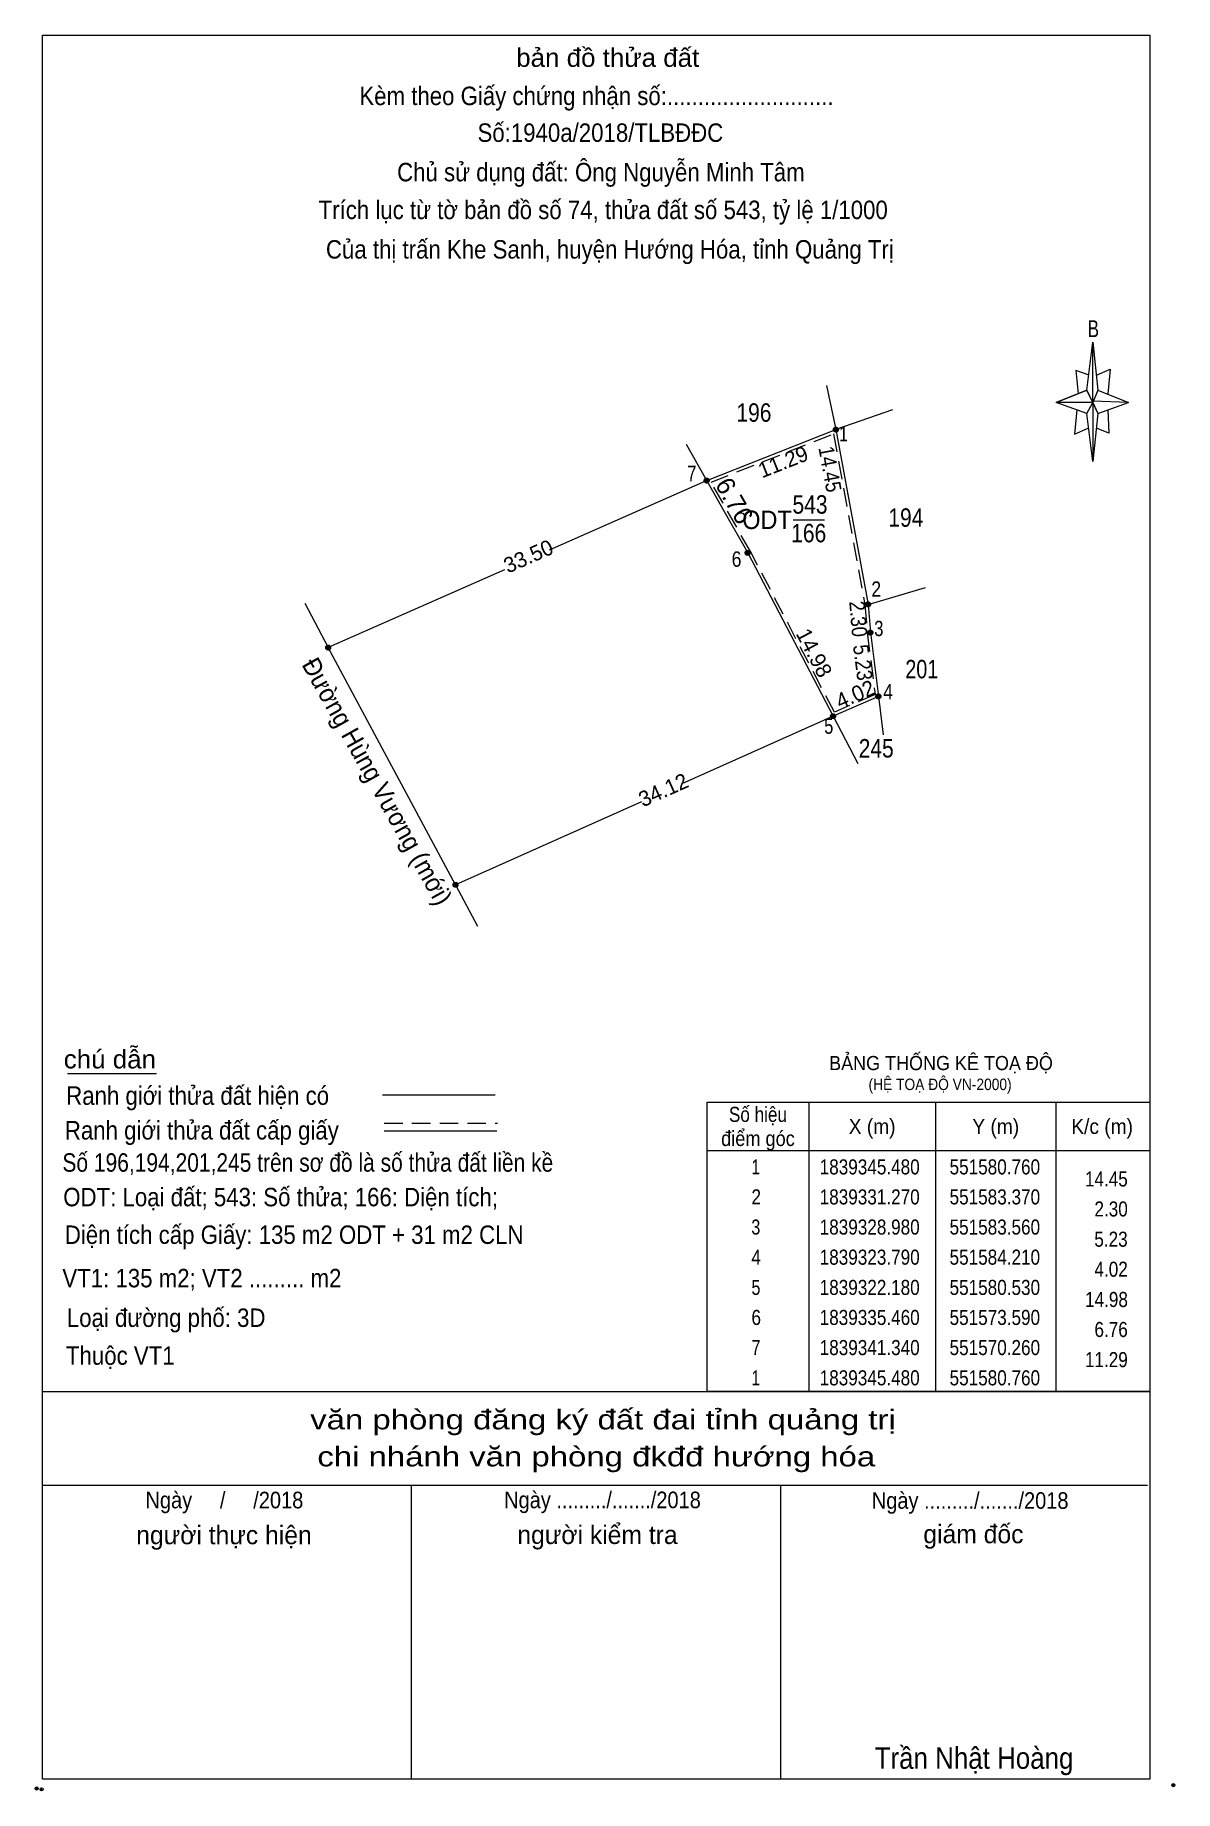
# Model space of a CAD drawing. Header units: metres. Extents: x 551516 to 551608, y 1839235 to 1839378.
import ezdxf
from ezdxf.enums import TextEntityAlignment as Align

# ---------------------------------------------------------------- set-up
doc = ezdxf.new("R2010")
doc.units = ezdxf.units.M
doc.header["$LTSCALE"] = 0.5
doc.header["$PDMODE"] = 32
doc.header["$PDSIZE"] = 0.25
doc.linetypes.add('MEDIUM_DASHED', pattern=[4.5, 3, -1.5])
for name, color, linetype, lineweight in [('1', 7, 'MEDIUM_DASHED', 13), ('10', 7, 'Continuous', 13), ('17', 7, 'Continuous', 13), ('5', 7, 'Continuous', 13), ('55', 7, 'Continuous', 13), ('6', 7, 'Continuous', 13), ('63', 7, 'MEDIUM_DASHED', 13)]:
    doc.layers.add(name, color=color, linetype=linetype, lineweight=lineweight)

msp = doc.modelspace()

# ---------------------------------------------------------------- hatches: boundary and pattern name
at = {"layer": '63'}
for points in [[(551580.96, 1839345.48, 1), (551580.56, 1839345.48, 1)], [(551570.46, 1839341.34, 1), (551570.06, 1839341.34, 1)], [(551573.79, 1839335.46, 1), (551573.39, 1839335.46, 1)], [(551583.57, 1839331.27, 1), (551583.17, 1839331.27, 1)], [(551583.76, 1839328.98, 1), (551583.36, 1839328.98, 1)], [(551539.7, 1839327.76, 1), (551539.3, 1839327.76, 1)], [(551584.41, 1839323.79, 1), (551584.01, 1839323.79, 1)], [(551580.73, 1839322.18, 1), (551580.33, 1839322.18, 1)], [(551550.05, 1839308.47, 1), (551549.65, 1839308.47, 1)]]:
    msp.add_hatch(color=256, dxfattribs=at).paths.add_polyline_path(points)

# ---------------------------------------------------------------- linework, layer by layer
at = {"layer": '1'}
msp.add_lwpolyline([(551580.57, 1839345.14), (551583.12, 1839331.24), (551583.31, 1839328.95), (551583.94, 1839323.94), (551580.64, 1839322.5), (551573.81, 1839335.58), (551570.62, 1839341.21)], close=True, dxfattribs=at)
at = {"layer": '10'}
for p, q in [((551580, 1839349.08), (551580.76, 1839345.48)), ((551570.26, 1839341.34), (551580.76, 1839345.48)), ((551577.28, 1839338.15), (551579.84, 1839338.15)), ((551537.59, 1839331.37), (551539.5, 1839327.76)), ((551549.85, 1839308.47), (551539.5, 1839327.76)), ((551584.21, 1839323.79), (551580.53, 1839322.18)), ((551551.67, 1839305.08), (551549.89, 1839308.4))]:
    msp.add_line(p, q, dxfattribs=at)
msp.add_lwpolyline([(551585.36, 1839347.1), (551580.76, 1839345.48), (551583.37, 1839331.27)], dxfattribs=at)
at = {"layer": '17'}
msp.add_line((551518.32, 1839293.13), (551525.56, 1839293.13), dxfattribs=at)
at = {"layer": '5'}
for p, q in [((551601.15, 1839348.7), (551601.65, 1839352.6)), ((551602.05, 1839348.7), (551604.55, 1839347.7)), ((551601.15, 1839346.8), (551598.65, 1839347.7)), ((551602.05, 1839346.8), (551601.65, 1839342.9)), ((551602.85, 1839347.1), (551602.95, 1839345.2)), ((551602.95, 1839345.2), (551601.95, 1839345.6)), ((551516.28, 1839267.26), (551606.28, 1839267.26)), ((551516.28, 1839259.66), (551606.08, 1839259.66)), ((551516.28, 1839259.66), (551606.08, 1839259.66)), ((551516.28, 1839259.66), (551606.08, 1839259.66)), ((551546.28, 1839235.76), (551546.28, 1839259.66)), ((551576.28, 1839235.76), (551576.28, 1839259.66))]:
    msp.add_line(p, q, dxfattribs=at)
for points in [[(551516.28, 1839377.56), (551606.28, 1839377.56), (551606.28, 1839235.76), (551516.28, 1839235.76)], [(551601.65, 1839352.6), (551602.05, 1839348.7), (551601.65, 1839347.7)], [(551601.65, 1839347.7), (551598.65, 1839347.7), (551601.15, 1839348.7), (551602.05, 1839346.8), (551604.55, 1839347.7), (551601.65, 1839347.8)], [(551601.65, 1839347.7), (551601.65, 1839342.9), (551601.15, 1839346.8)]]:
    msp.add_lwpolyline(points, close=True, dxfattribs=at)
for points in [[(551601.35, 1839349.9), (551600.25, 1839350.3), (551600.45, 1839348.4)], [(551601.95, 1839349.9), (551603.05, 1839350.4), (551602.85, 1839348.4)], [(551601.65, 1839347.7), (551601.15, 1839348.7), (551598.65, 1839347.7)], [(551601.65, 1839347.7), (551602.05, 1839346.8), (551604.55, 1839347.7)], [(551600.35, 1839347.1), (551600.15, 1839345.1), (551601.25, 1839345.6)], [(551606.28, 1839235.76), (551516.28, 1839235.76), (551516.28, 1839259.66)]]:
    msp.add_lwpolyline(points, dxfattribs=at)
for p in [(551515.81, 1839234.99), (551516.21, 1839234.92)]:
    msp.add_point(p, dxfattribs=at)
at = {"layer": '55'}
for p, q in [((551570.17, 1839341.29), (551557.45, 1839335.68)), ((551553.84, 1839334.09), (551539.5, 1839327.76)), ((551580.53, 1839322.18), (551568.24, 1839316.69)), ((551564.97, 1839315.23), (551549.85, 1839308.47))]:
    msp.add_line(p, q, dxfattribs=at)
at = {"layer": '6'}
for p, q in [((551543.92, 1839291.39), (551553.06, 1839291.39)), ((551544.06, 1839288.46), (551553.2, 1839288.46))]:
    msp.add_line(p, q, dxfattribs=at)
at = {"layer": '6', "linetype": 'MEDIUM_DASHED'}
msp.add_line((551544.06, 1839289.08), (551553.26, 1839289.08), dxfattribs=at)
at = {"layer": '6'}
msp.add_point((551608.18, 1839235.26), dxfattribs=at)
at = {"layer": '63', "linetype": 'Continuous'}
for p, q in [((551583.37, 1839331.27), (551588.04, 1839332.64)), ((551578.55, 1839290.79), (551578.55, 1839267.26)), ((551588.84, 1839290.79), (551588.84, 1839267.26)), ((551598.64, 1839290.79), (551598.64, 1839267.26)), ((551570.3, 1839286.86), (551606.28, 1839286.86))]:
    msp.add_line(p, q, dxfattribs=at)
for points in [[(551568.59, 1839344.29), (551571.69, 1839338.82), (551573.59, 1839335.46), (551580.53, 1839322.18), (551582.54, 1839318.34)], [(551583.37, 1839331.27), (551583.56, 1839328.98), (551584.21, 1839323.79), (551584.6, 1839320.66)]]:
    msp.add_lwpolyline(points, dxfattribs=at)
msp.add_lwpolyline([(551570.3, 1839290.79), (551606.28, 1839290.79), (551606.28, 1839267.26), (551570.3, 1839267.26)], close=True, dxfattribs=at)
at = {"layer": '63'}
for centre in [(551580.76, 1839345.48), (551570.26, 1839341.34), (551573.59, 1839335.46), (551583.37, 1839331.27), (551583.56, 1839328.98), (551539.5, 1839327.76), (551584.21, 1839323.79), (551580.53, 1839322.18), (551549.85, 1839308.47)]:
    msp.add_circle(centre, 0.2, dxfattribs=at)

# ---------------------------------------------------------------- texts
at = {"layer": '1'}
for s, height, width, p in [('BẢNG THỐNG KÊ TOẠ ĐỘ ', 1.15, 0.95, (551580.21, 1839293.4)), ('(HỆ TOẠ ĐỘ VN-2000)', 0.93, 0.9, (551583.41, 1839291.78))]:
    msp.add_text(s, height=height, dxfattribs=dict(at, width=width)).set_placement(p)
at = {"layer": '10'}
for s, width, p in [('196', 0.85, (551574.1, 1839346.12)), ('543', 0.85, (551578.655, 1839338.65)), ('ODT', 0.95, (551575.16, 1839337.4)), ('166', 0.85, (551578.55, 1839336.32))]:
    msp.add_text(s, height=1.5, dxfattribs=dict(at, width=width)).set_placement(p, align=Align.CENTER)
at = {"layer": '10', "width": 0.95}
msp.add_text('Đường Hùng Vương (mới)', height=1.5, rotation=299.192, dxfattribs=at).set_placement((551542.8237, 1839316.5208), align=Align.CENTER)
at = {"layer": '5'}
for s, height, width, p in [('bản đồ thửa đất', 1.5, 1.05, (551562.22, 1839374.98)), ('Kèm theo Giấy chứng nhận số:...........................', 1.5, 0.9, (551561.3, 1839371.87)), ('Số:1940a/2018/TLBĐĐC', 1.5, 0.9, (551561.62, 1839368.88)), ('Chủ sử dụng đất: Ông Nguyễn Minh Tâm', 1.5, 0.9, (551561.66, 1839365.67)), ('Trích lục từ tờ bản đồ số 74, thửa đất số 543, tỷ lệ 1/1000 ', 1.5, 0.9, (551562.1, 1839362.6)), ('Của thị trấn Khe Sanh, huyện Hướng Hóa, tỉnh Quảng Trị', 1.5, 0.9, (551562.39, 1839359.39)), ('B', 1.378, 0.75, (551601.68, 1839353)), ('văn phòng đăng ký đất đai tỉnh quảng trị', 1.6, 1.25, (551561.83, 1839264.19)), ('chi nhánh văn phòng đkđđ hướng hóa', 1.6, 1.25, (551561.285, 1839261.18)), ('Ngày     /     /2018', 1.35, 0.9, (551531.065, 1839257.77)), ('Ngày ........./......./2018', 1.35, 0.9, (551561.79, 1839257.78)), ('Ngày ........./......./2018', 1.35, 0.9, (551591.67, 1839257.73)), ('Trần Nhật Hoàng', 1.75, 0.9, (551591.985, 1839236.59))]:
    msp.add_text(s, height=height, dxfattribs=dict(at, width=width)).set_placement(p, align=Align.CENTER)
for s, p in [('người thực hiện', (551531.03, 1839254.85)), ('người kiểm tra', (551561.385, 1839254.87)), ('giám đốc', (551591.935, 1839254.93))]:
    msp.add_text(s, height=1.5, dxfattribs=at).set_placement(p, align=Align.CENTER)
at = {"layer": '55'}
for s, rotation, p in [('33.50', 23.803, (551556.0228, 1839334.6137)), ('34.12', 24.078, (551566.99, 1839315.6135))]:
    msp.add_text(s, height=1.25, rotation=rotation, dxfattribs=at).set_placement(p, align=Align.CENTER)
at = {"layer": '6'}
for s, width, p in [('chú dẫn', 1.05, (551518.01, 1839293.54)), ('Ranh giới thửa đất hiện có ', 0.9, (551518.21, 1839290.58)), ('Ranh giới thửa đất cấp giấy', 0.9, (551518.1, 1839287.76)), ('Số 196,194,201,245 trên sơ đồ là số thửa đất liền kề', 0.85, (551517.9, 1839285.14)), ('ODT: Loại đất; 543: Số thửa; 166: Diện tích;', 0.9, (551517.97, 1839282.33)), ('Diện tích cấp Giấy: 135 m2 ODT + 31 m2 CLN', 0.9, (551518.1, 1839279.27)), ('VT1: 135 m2; VT2 ......... m2', 0.9, (551517.9, 1839275.74)), ('Loại đường phố: 3D', 0.9, (551518.26, 1839272.52)), ('Thuộc VT1', 0.9, (551518.19, 1839269.44))]:
    msp.add_text(s, height=1.5, dxfattribs=dict(at, width=width)).set_placement(p)
at = {"layer": '63'}
for s, height, width, p in [(' 1', 1.25, 0.75, (551581.73, 1839344.52)), (' 7', 1.25, 0.8, (551569.42, 1839341.29)), (' 6', 1.25, 0.85, (551573.08, 1839334.33)), (' 2', 1.25, 0.85, (551584.43, 1839331.89)), (' 3', 1.25, 0.8, (551584.62, 1839328.69)), (' 4', 1.25, 0.85, (551585.39, 1839323.54)), (' 5', 1.25, 0.8, (551580.55, 1839320.75)), ('14.45', 1.225, 0.85, (551604.48, 1839283.94)), ('2.30', 1.225, 0.85, (551604.48, 1839281.5)), ('5.23', 1.225, 0.85, (551604.47, 1839279.04)), ('4.02', 1.225, 0.85, (551604.48, 1839276.6)), ('14.98', 1.225, 0.85, (551604.49, 1839274.14)), ('6.76', 1.225, 0.85, (551604.48, 1839271.7)), ('11.29', 1.225, 0.85, (551604.48, 1839269.25))]:
    msp.add_text(s, height=height, dxfattribs=dict(at, width=width)).set_placement(p, align=Align.RIGHT)
for s, height, rotation, p in [('11.29', 1.25, 21.519, (551576.6958, 1839342.2814)), ('6.76', 1.5, 299.524, (551571.8594, 1839339.3346)), ('14.98', 1.25, 297.591, (551578.4401, 1839327.0445)), ('4.02', 1.25, 23.629, (551582.5845, 1839323.3913))]:
    msp.add_text(s, height=height, rotation=rotation, dxfattribs=at).set_placement(p, align=Align.CENTER)
at = {"layer": '63', "width": 0.9}
for s, rotation, p in [('14.45', 280.408, (551579.6739, 1839342.1579)), ('2.30', 274.743, (551581.9606, 1839330.0367)), ('5.23', 277.139, (551582.33, 1839326.4727))]:
    msp.add_text(s, height=1.25, rotation=rotation, dxfattribs=at).set_placement(p, align=Align.CENTER)
at = {"layer": '63'}
for s, height, width, p in [('194', 1.5, 0.85, (551586.445, 1839337.58)), ('201', 1.5, 0.8, (551587.74, 1839325.26)), ('245', 1.5, 0.85, (551584.035, 1839318.82)), ('Số hiệu', 1.225, 0.85, (551574.425, 1839289.19)), ('điểm góc', 1.225, 0.9, (551574.425, 1839287.23)), ('X (m)', 1.225, 0.95, (551583.705, 1839288.21)), ('Y (m)', 1.225, 0.95, (551593.75, 1839288.21)), ('K/c (m)', 1.225, 0.95, (551602.395, 1839288.21)), (' 1', 1.225, 0.75, (551574.085, 1839284.92)), ('1839345.480', 1.225, 0.85, (551583.505, 1839284.92)), ('551580.760', 1.225, 0.85, (551593.675, 1839284.92)), (' 2', 1.225, 0.85, (551574.09, 1839282.48)), ('1839331.270', 1.225, 0.85, (551583.505, 1839282.48)), ('551583.370', 1.225, 0.85, (551593.675, 1839282.48)), (' 3', 1.225, 0.8, (551574.07, 1839280.03)), ('1839328.980', 1.225, 0.85, (551583.505, 1839280.03)), ('551583.560', 1.225, 0.85, (551593.675, 1839280.03)), (' 4', 1.225, 0.85, (551574.085, 1839277.58)), ('1839323.790', 1.225, 0.85, (551583.505, 1839277.58)), ('551584.210', 1.225, 0.85, (551593.675, 1839277.58)), (' 5', 1.225, 0.8, (551574.08, 1839275.12)), ('1839322.180', 1.225, 0.85, (551583.505, 1839275.12)), ('551580.530', 1.225, 0.85, (551593.675, 1839275.12)), (' 6', 1.225, 0.85, (551574.09, 1839272.68)), ('1839335.460', 1.225, 0.85, (551583.505, 1839272.68)), ('551573.590', 1.225, 0.85, (551593.675, 1839272.68)), (' 7', 1.225, 0.8, (551574.085, 1839270.23)), ('1839341.340', 1.225, 0.85, (551583.505, 1839270.23)), ('551570.260', 1.225, 0.85, (551593.675, 1839270.23)), (' 1', 1.225, 0.75, (551574.085, 1839267.77)), ('1839345.480', 1.225, 0.85, (551583.505, 1839267.77)), ('551580.760', 1.225, 0.85, (551593.675, 1839267.77))]:
    msp.add_text(s, height=height, dxfattribs=dict(at, width=width)).set_placement(p, align=Align.CENTER)

doc.saveas('drawing.dxf')
